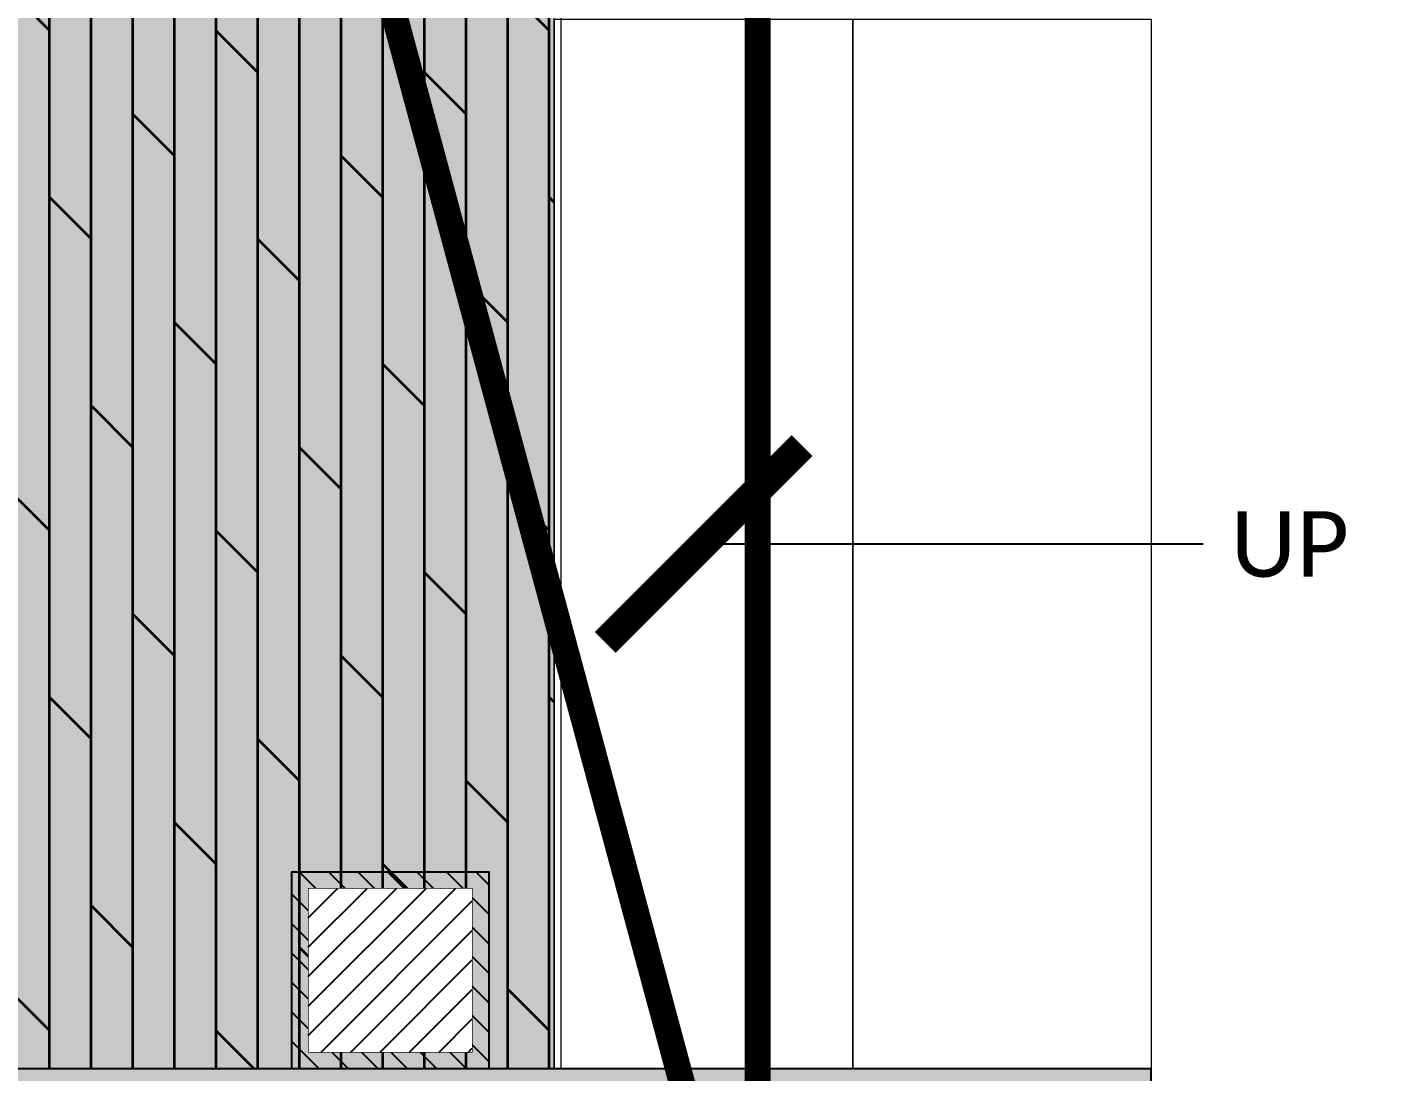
# Model space of a CAD drawing. Header units: millimetres. Extents: x -179928 to 528275, y -469666 to 511935.
# Drawn here: x 172099 to 174178, y 61945 to 63537 of the extents above; entities that cross this region are included whole.
import ezdxf

# ---------------------------------------------------------------- set-up
doc = ezdxf.new("R2010")
doc.units = ezdxf.units.MM
doc.set_wipeout_variables(frame=1)
doc.linetypes.add('DASHED', pattern=[0.75, 0.5, -0.25])
for name, color, linetype in [('ad-Arrow', 32, 'Continuous'), ('ad-Elevation 10', 8, 'Continuous'), ('ad-MS Columns', 1, 'Continuous'), ('ad-Plinth', 8, 'Continuous'), ('ad-RCC', 3, 'Continuous'), ('ad-RCC Hatch', 125, 'Continuous'), ('ad-Secondary Roof', 6, 'Continuous'), ('ad-Text main', 7, 'Continuous'), ('ad-Verandah', 33, 'Continuous')]:
    doc.layers.add(name, color=color, linetype=linetype)
doc.layers.add('ad-Landscape', color=94, linetype='Continuous', lineweight=35)
doc.styles.add('6 U T S R N_Corridor-Basement$0$Standard', font='arial.ttf')
doc.styles.get("Standard").update_dxf_attribs({"font": 'arial.ttf'})
doc.dimstyles.new('A-100-DIM-INT (MM-FT)', dxfattribs={"dimscale": 50, "dimtxt": 2.4, "dimasz": 1, "dimexe": 5, "dimexo": 100, "dimgap": 1, "dimtad": 0, "dimdec": 0, "dimdsep": 46, "dimtxsty": 'Standard', "dimblk": 'ARCHTICK', "dimcen": 0.025, "dimse1": 1, "dimse2": 1, "dimclrd": 256, "dimclre": 256, "dimclrt": 256, "dimazin": 2, "dimtfac": 1, "dimtdec": 0, "dimtix": 1, "dimtmove": 2, "dimatfit": 3, "dimldrblk": 'ARCHTICK', "dimfxl": 1, "dimtolj": 1, "dimtzin": 0, "dimarcsym": 0})

# ---------------------------------------------------------------- blocks, each defined once
blk = doc.blocks.new('1625E_Roof Plan')
at = {"layer": 'ad-Secondary Roof', "linetype": 'DASHED', "ltscale": 2, "const_width": 40}
for points in [[(13950, 14220), (13138.3, 11207.5), (13950, 8195)], [(12570, 8195), (10022.5, 11207.5), (12570, 14220), (13950, 14220), (13950, 8195)]]:
    blk.add_lwpolyline(points, close=True, dxfattribs=at)
blk = doc.blocks.new('A$C42b14ea2')
at = {"layer": 'ad-RCC Hatch', "transparency": 33554687}
h = blk.add_hatch(dxfattribs=at)
h.set_pattern_fill('ANSI31', color=256, scale=10)
h.set_pattern_definition([(45, (13250, 8645), (-22.45064, 22.45064), [])])
h.paths.add_polyline_path([(0, 0), (300, 0), (300, 300), (0, 300)])
at = {"layer": 'ad-RCC'}
blk.add_lwpolyline([(0, 0), (300, 0), (300, 300), (0, 300)], close=True, dxfattribs=at)
blk = doc.blocks.new('1625E_Columns')
at = {"layer": 'ad-RCC', "xscale": -1}
blk.add_blockref('A$C42b14ea2', (13540, 8645), dxfattribs=at)
blk = doc.blocks.new('zw$B0BD')
blk.add_wipeout([(0, 0), (250, 0), (250, -250), (0, -250)])
at = {"layer": 'ad-MS Columns'}
h = blk.add_hatch(dxfattribs=at)
h.set_pattern_fill('ANSI31', color=256, scale=10)
h.set_pattern_definition([(45, (4e-12, -250), (-22.4506, 22.4506), [])])
h.paths.add_polyline_path([(0, 0), (250, 0), (250, -250), (0, -250)])
at = {"layer": 'ad-MS Columns', "const_width": 1}
blk.add_lwpolyline([(0, 0), (250, 0), (250, -250), (0, -250)], close=True, dxfattribs=at)
blk = doc.blocks.new('zw$BD87')
at = {"layer": 'ad-MS Columns'}
blk.add_blockref('zw$B0BD', (1145, 8920), dxfattribs=at)
blk = doc.blocks.new('_ArchTick')
at = {"color": 0, "linetype": 'ByBlock', "const_width": 0.15}
blk.add_lwpolyline([(-0.5, -0.5), (0.5, 0.5)], dxfattribs=at)
blk = doc.blocks.new('A$C92fa9908')
at = {"layer": 'ad-Verandah', "lineweight": 9}
blk.add_lwpolyline([(12120, 13620), (13650, 13620), (13650, 8645), (12120, 8645)], close=True, dxfattribs=at)
blk = doc.blocks.new('zw$C194')
at = {"layer": 'ad-Plinth', "ltscale": 5}
blk.add_blockref('A$C92fa9908', (-32575.9, -375453.9), dxfattribs=at)
blk = doc.blocks.new("Villa's Boundary")
at = {"ltscale": 5}
blk.add_blockref('zw$C194', (191838.8, 428758.8), dxfattribs=at)
blk = doc.blocks.new('1625_East Villa')
at = {"transparency": 33554559}
h = blk.add_hatch(color=43, dxfattribs=at)
h.dxf.hatch_style = 1
h.paths.add_polyline_path([(12120, 13620), (13640, 13620), (13640, 8645), (12120, 8645)])
h = blk.add_hatch(color=256, dxfattribs=at)
h.dxf.hatch_style = 1
h.set_gradient(color1=(153, 204, 0), color2=(63, 127, 0), tint=1, name='INVSPHERICAL')
h.paths.add_polyline_path([(12120, 4745), (14550, 4745), (14550, 8645), (12120, 8645)])
h = blk.add_hatch(dxfattribs=at)
h.set_pattern_fill('GRASS', color=74)
h.set_pattern_definition([(90, (-1084315.541, 674820.024), (-17.96051224, 17.96051224), [4.7625, -31.1585245]), (45, (-1084315.54, 674820.024), (-17.96051224, 17.96051224), [4.7625, -20.6375]), (135, (-1084315.54, 674820.024), (-17.96051224, -17.96051224), [4.7625, -20.6375])])
h.paths.add_polyline_path([(12120, 4745), (14550, 4745), (14550, 8645), (12120, 8645)])
at = {"layer": 'ad-Landscape', "transparency": 33554687}
h = blk.add_hatch(dxfattribs=at)
h.set_pattern_fill('DOLMIT', color=44, scale=10, angle=270)
h.set_pattern_definition([(270, (-442546.75, 147352.39), (63.5, -1e-14), []), (315, (-442546.75, 147352.4), (126.999913, 126.999913), [89.80256, -179.60512])])
h.paths.add_polyline_path([(12120, 13620), (13640, 13620), (13640, 8645), (12120, 8645)])
at = {"layer": 'ad-Elevation 10'}
blk.add_lwpolyline([(12120, 4745), (14550, 4745), (14550, 8645), (12120, 8645)], close=True, dxfattribs=at)
at = {"layer": 'ad-Verandah', "lineweight": 9}
for points in [[(12120, 13620), (13640, 13620), (13640, 8645), (12120, 8645)], [(14095, 8645), (13640, 8645), (13640, 10245), (14095, 10245)], [(14550, 8645), (14095, 8645), (14095, 10245), (14550, 10245)]]:
    blk.add_lwpolyline(points, close=True, dxfattribs=at)
at = {"layer": 'ad-Text main', "insert": (14761.3, 9444.3, 0), "char_height": 100, "width": 207.6, "attachment_point": 5, "style": '6 U T S R N_Corridor-Basement$0$Standard', "bg_fill": 2}
blk.add_mtext('{\\fCalibri Light|b0|i0|c0|p34;UP}', dxfattribs=at)
at = {"layer": 'ad-Arrow'}
blk.add_leader([(13867.8, 9445), (14629.4, 9445)], dimstyle='A-100-DIM-INT (MM-FT)', override={"dimscale": 1, "dimasz": 300, "dimgap": 50, "dimtad": 0}, dxfattribs=at)
blk.add_blockref('1625E_Roof Plan', (0, 0))
blk.add_blockref('1625E_Columns', (0, 0))
at = {"layer": 'ad-MS Columns'}
blk.add_blockref('zw$BD87', (12120, 0), dxfattribs=at)
blk = doc.blocks.new("All Plot's Villa Plans")
at = {"ltscale": 5}
blk.add_blockref('1625_East Villa', (159262.9, 53304.9), dxfattribs=at)

msp = doc.modelspace()

# ---------------------------------------------------------------- block references
at = {"ltscale": 5}
msp.add_blockref("Villa's Boundary", (0, 0), dxfattribs=at)

# ---------------------------------------------------------------- next in the draw order: block references
msp.add_blockref("All Plot's Villa Plans", (0, 0), dxfattribs=at)

doc.saveas('drawing.dxf')
